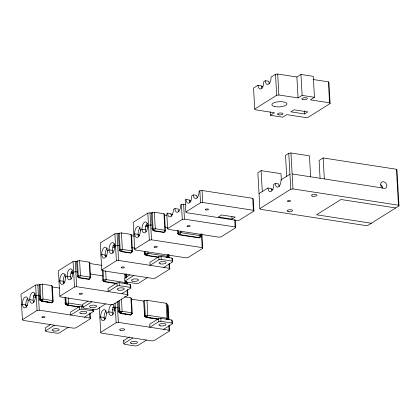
<?xml version="1.0" encoding="UTF-8"?>
<svg xmlns="http://www.w3.org/2000/svg" width="420" height="420" viewBox="0 0 420 420"><rect width="100%" height="100%" fill="white"/><g stroke="black" fill="none" stroke-linecap="round" stroke-linejoin="round"><path stroke-width="0.63" d="M65.079 303.067L65.315 302.416M64.953 303.072L65.289 302.316M65.21 302.715L65.452 302.216M124.845 283.815L125.302 282.56L125.228 281.258M118.671 311.467L119.044 310.611M118.834 311.362L119.207 310.511M151.835 228.89L152.208 228.034M144.233 253.449L144.606 252.599M144.249 315.074L144.548 314.423M166.651 257.801L167.197 256.295L167.108 254.751M166.525 319.478L166.976 318.224L166.142 303.256L146.984 300.3L144.448 300.542L143.635 301.051L131.239 299.14M39.779 295.412L40.194 299.801L41.895 301.355L51.482 302.836L52.526 301.702M51.88 302.348L52.07 302.038M78.052 277.231L79.312 277.898L88.904 279.379L89.114 279.032M152.896 230.317L154.156 230.984L163.742 232.465L165.438 230.921L164.514 214.457L163.958 213.738L154.371 212.258L152.187 212.557L151.373 213.066L152.292 229.53L153.022 230.386M118.881 307.619L119.291 312.007L120.992 313.562L130.578 315.042L131.623 313.908M130.977 314.554L131.166 314.244M127.58 289.396L127.911 295.255L113.264 304.432L111.085 304.731L60.401 296.909L59.845 296.189L58.422 270.743L73.064 261.566L76.618 261.476L77.432 260.967L79.611 260.668L89.203 262.148L89.759 262.868L90.594 277.841L88.904 279.379M130.814 314.654L131.46 314.013M126.1 281.384L126.21 283.332L125.864 283.652M167.963 254.541L168.105 257.072L167.37 257.702M167.354 319.473L167.885 319L167.05 304.033L166.142 303.256M262.08 88.4A5.586 2.767 -81.2 0 1 261.455 85.822L258.032 85.292L253.554 88.1L254.73 109.053L255.287 109.778L274.459 112.733L270.396 115.285L270.212 112.009M269.399 83.811A5.586 2.767 -81.2 0 1 268.779 81.233L265.351 80.703L263.723 81.727A5.586 2.767 -81.2 0 1 261.172 88.746A5.586 2.767 -81.2 0 1 258.032 85.292M270.396 115.285L282.723 117.185L286.792 114.639L305.97 117.595L308.149 117.301L330.115 103.53L329.558 102.811L310.38 99.85L314.449 97.298L313.278 76.346L300.951 74.44L296.882 76.991L277.704 74.03L275.52 74.33L271.047 77.133A5.586 2.767 -81.2 0 1 268.49 84.158A5.586 2.767 -81.2 0 1 265.351 80.703M254.73 109.053L276.691 95.288L278.875 94.988L298.053 97.944L302.122 95.398L314.449 97.298M304.537 113.946L307.792 111.904L294.094 109.793L290.84 111.83L304.537 113.946L304.364 110.796M119.506 250.74L121.207 251.638L130.798 253.118L132.489 251.575L131.57 235.111L131.014 234.392L121.422 232.911L119.238 233.21L118.43 233.72L114.875 233.803L100.233 242.986L101.74 269.929L102.296 270.648L152.975 278.471L155.159 278.171L169.801 268.994L169.512 263.786M151.93 213.15L150.003 212.856L147.819 213.155L133.177 222.332L134.684 249.275L135.24 249.995L185.923 257.817L188.108 257.518L202.75 248.341L201.947 234.024M51.482 302.836L53.172 301.298L52.337 286.33L51.781 285.605L42.194 284.125L40.01 284.424L39.197 284.933L35.642 285.022L21 294.2L22.423 319.646L22.979 320.366L73.663 328.188L75.847 327.889L90.489 318.712L90.158 312.853M186.018 199.463L185.204 199.972L185.871 211.948L186.428 212.667L237.111 220.49L239.295 220.19L253.937 211.013L253.271 199.038L252.714 198.319L202.031 190.496L199.847 190.796L199.033 191.305A5.586 2.767 -81.2 0 1 196.481 198.329A5.586 2.767 -81.2 0 1 193.337 194.875L191.714 195.893A5.586 2.767 -81.2 0 1 189.158 202.918A5.586 2.767 -81.2 0 1 186.018 199.463L189.441 199.988A5.586 2.767 -81.2 0 0 190.066 202.566M21.588 304.679L22.402 304.169L25.662 304.799M28.093 300.599L29.72 299.581L32.98 300.211M35.416 296.011L36.23 295.502L38.414 295.202M65.515 277.142L67.142 276.124L70.565 276.649M72.833 272.554L73.647 272.044L75.831 271.745L77.758 272.039M100.9 254.961L101.714 254.447L105.136 254.977M107.41 250.882L109.037 249.858L112.46 250.388M114.728 246.288L115.542 245.779L117.726 245.48L119.653 245.779M133.849 234.308L134.662 233.798L138.085 234.323M140.353 230.228L141.981 229.204L145.404 229.735M147.677 225.64L148.491 225.125L151.956 225.026M171.654 216.248A5.586 2.767 -81.2 0 1 171.029 213.67L167.606 213.145L166.792 213.654L167.627 228.622L168.184 229.341L218.867 237.164L221.051 236.864L235.694 227.687L235.258 219.875M178.978 211.659A5.586 2.767 -81.2 0 1 178.353 209.081L174.93 208.556L173.303 209.575A5.586 2.767 -81.2 0 1 170.746 216.599A5.586 2.767 -81.2 0 1 167.606 213.145M185.546 204.472L183.619 204.178L181.435 204.477L180.621 204.986A5.586 2.767 -81.2 0 1 178.07 212.011A5.586 2.767 -81.2 0 1 174.93 208.556M40.11 298.305L39.79 300.053M39.627 300.158L40.845 299.392L43.029 299.093L52.621 300.573L53.172 301.298L52.201 301.906M79.469 277.499L78.178 277.3L77.453 276.444L78.267 275.935L80.451 275.635L90.038 277.116L90.594 277.841M118.939 250.441L120.162 249.674L122.346 249.375L131.933 250.856L132.489 251.575L131.675 252.084M152.292 229.53L153.106 229.021L155.29 228.722L164.882 230.202L165.438 230.921L163.742 232.465M41.895 301.355L43.029 299.093L42.194 284.125M79.312 277.898L80.451 275.635L79.611 260.668M121.207 251.638L122.346 249.375L121.422 232.911M154.156 230.984L155.29 228.722L154.371 212.258M185.871 211.948L200.519 202.766L202.697 202.472L253.381 210.289L253.937 211.013M22.423 319.646L37.065 310.469L39.249 310.17L89.933 317.993L90.489 318.712M59.845 296.189L74.487 287.012L76.671 286.713L127.355 294.536L127.911 295.255M101.74 269.929L116.382 260.747L118.566 260.447L169.244 268.27L169.801 268.994M134.684 249.275L149.326 240.093L151.51 239.799L202.193 247.616L202.75 248.341M167.627 228.622L182.275 219.445L184.453 219.146L235.137 226.968L235.694 227.687M281.348 180.238L280.98 173.686L261.119 170.625L257.864 172.662L259.87 208.588L260.426 209.307L365.904 225.587L368.088 225.288L399 205.91L396.989 169.984L396.433 169.265L323.148 157.952L319.084 160.503L320.072 178.185M310.621 176.794L309.451 155.841L290.96 152.985L288.776 153.284L285.521 155.327L286.692 176.279M65.121 299.324L65.536 303.713M65.221 303.907L66.187 303.303L68.723 303.062L82.772 305.23M102.695 280.418L103.609 279.846L106.145 279.605L125.302 282.56L126.21 283.332M144.28 254.347L145.504 253.585L148.04 253.339L167.197 256.295L168.105 257.072M177.534 233.504L178.447 232.932L180.983 232.685L200.141 235.646L201.049 236.418L199.007 237.904L179.849 234.948L178.133 234.155L178.453 234.308A10.595 8.463 57.9 0 1 177.634 233.441L177.45 230.15M66.355 304.579L67.589 305.319L67.993 305.067L68.723 303.062L68.434 297.854M104.89 281.421L103.289 281.069L105.005 281.862L106.145 279.605L105.656 270.869M144.722 254.578L146.9 255.602L147.31 255.344L148.04 253.339L147.95 251.795M179.849 234.948L180.983 232.685L180.899 231.142M259.035 193.62L267.981 188.008L271.409 188.538A5.586 2.767 -81.2 0 0 271.714 190.339M279.353 186.522A5.586 2.767 -81.2 0 1 278.728 183.95L275.305 183.419L273.677 184.438A5.586 2.767 -81.2 0 1 271.126 191.462A5.586 2.767 -81.2 0 1 267.981 188.008M289.947 174.242L281.001 179.849A5.586 2.767 -81.2 0 1 278.444 186.874A5.586 2.767 -81.2 0 1 275.305 183.419M50.631 324.544L45.37 327.847L45.538 330.839L46.095 331.558L57.052 333.254L59.236 332.955L68.182 327.343M83.008 306.327L79.538 306.427L70.586 312.039L70.754 315.031L79.7 309.419L81.884 309.125L92.846 310.816L93.403 311.535L84.452 317.147M88.053 301.088L82.787 304.39L82.955 307.382L83.512 308.102L94.474 309.792L96.653 309.498L105.604 303.886M130.82 288.078L130.651 285.086L130.1 284.361L119.138 282.671L116.954 282.97L108.008 288.582L108.176 291.575L117.122 285.962L119.306 285.668L130.263 287.359L130.82 288.078L121.873 293.69M129.948 274.827L124.682 278.124L124.85 281.122L125.407 281.841L136.369 283.531L138.547 283.232L147.499 277.625M172.715 261.817L172.547 258.825L171.99 258.101L161.033 256.41L158.849 256.709L149.903 262.316L150.071 265.314L159.017 259.702L161.201 259.403L172.158 261.093L172.715 261.817L163.769 267.425M45.538 330.839L54.485 325.232M82.955 307.382L91.907 301.775M124.85 281.122L133.802 275.51M200.135 236.996L201.049 236.418L200.907 233.888M232.024 219.13L235.279 217.093L221.582 214.977L218.327 217.019L232.024 219.13L231.887 216.736M259.87 208.588L290.782 189.21L292.966 188.911L398.444 205.186L399 205.91M99.871 317.394L100.684 316.885L103.945 317.515M106.376 313.315L108.817 311.787L112.082 312.417M114.513 308.217L115.327 307.708L117.511 307.409M118.965 312.212L119.942 311.598L122.126 311.299L131.717 312.779L132.274 313.504L130.578 315.042M120.992 313.562L122.126 311.299L121.438 298.935M100.706 332.362L116.162 322.675L118.346 322.376L169.029 330.199L169.585 330.918L154.13 340.61L151.946 340.904L101.262 333.086L100.706 332.362L99.32 307.571M131.297 314.113L132.274 313.504L131.434 298.536L130.877 297.812L124.488 296.825M144.223 311.53L144.632 315.919M144.307 316.123L145.283 315.509L147.819 315.268L166.976 318.224L167.885 319L167.239 319.405M145.451 316.785L146.685 317.525L147.089 317.273L147.819 315.268L146.984 300.3M146.465 340.058L137.519 345.671L135.334 345.97L124.378 344.279L123.821 343.555L123.653 340.562L129.444 336.935M172.499 323.741L172.331 320.749L171.775 320.03L160.818 318.334L158.634 318.633L149.683 324.245L149.851 327.238L158.802 321.631L160.981 321.332L171.943 323.022L172.499 323.741L163.548 329.354M123.821 343.555L132.767 337.948M168.588 316.05L168.194 315.231M199.007 237.904L199.505 237.557A10.595 8.458 57.9 0 0 200.24 236.933M313.047 79.485L328.387 81.853L328.944 82.572L330.115 103.53M261.182 86.478L263.13 86.777M292.131 173.943L382.688 188.013A3.591 2.867 57.9 0 0 386.794 185.273A3.591 2.867 57.9 0 0 381.859 182.054A3.591 2.867 57.9 0 0 382.499 187.887M395.745 207.947L340.951 199.495L316.549 214.788L371.343 223.246M271.136 189.194L273.084 189.494M193.337 194.875L196.765 195.4A5.586 2.767 -81.2 0 0 197.39 197.978M189.189 200.65L191.116 200.949M170.777 214.331L172.704 214.631M164.12 215.035L166.798 215.444M164.787 227.005L167.995 227.504M145.777 225.131L148.276 225.514M145.262 226.448L148.307 226.921M137.834 234.985L139.76 235.284M131.171 235.683L134.474 236.192M131.843 247.658L135.051 248.157M112.891 245.789L115.022 246.12M112.927 247.196L114.875 247.496M145.184 254.809L147.42 255.26M158.802 257.119L147.31 255.344L145.504 253.585L145.388 251.528M146.9 255.602L158.398 257.376M104.869 255.633L106.811 255.938M89.565 263.477L101.96 265.387M89.948 273.924L102.779 275.903M70.938 272.044L73.127 272.381M71.033 273.457L72.98 273.756M116.272 283.285L105.415 281.61L104.428 280.712L103.609 279.846L103.084 270.491M105.005 281.862L116.503 283.637M63.247 281.237L59.819 280.712L59.005 281.221L59.561 281.941M62.974 281.899L64.916 282.198M52.143 286.933L59.582 288.078M33.516 295.502L35.71 295.838M112.613 307.708L115.112 308.091M33.611 296.914L35.558 297.218M112.198 309.677L114.938 310.102M65.872 304.526A12.878 4.158 20 0 0 66.192 304.684L67.468 304.878M119.48 312.764L121.144 313.163M144.968 316.733A12.878 4.158 20 0 0 145.288 316.89L146.564 317.084M79.49 306.842L67.993 305.067L66.187 303.303L65.861 297.449M157.946 318.948L147.089 317.273L145.283 315.509L144.448 300.542M41.212 300.998L42.436 301.187M43.664 301.376L44.888 301.565M46.111 301.754L47.948 302.038M49.172 302.227L50.4 302.416M66.733 304.936L69.274 305.33M70.544 305.524L71.815 305.718M76.261 306.406L77.532 306.6M122.147 313.488L123.984 313.772M125.207 313.961L126.436 314.149M127.659 314.339L128.882 314.528M145.829 317.142L147.735 317.436M149.641 317.73L150.911 317.924M152.182 318.124L153.452 318.318M155.358 318.612L156.629 318.806M67.589 305.319L79.081 307.094M146.685 317.525L158.177 319.3M25.552 305.356L27.5 305.655M103.856 318.071L105.782 318.37M65.972 304.395L65.478 304.148M144.569 254.499L145.026 254.73M65.273 303.875L65.562 304.028A10.201 8.143 57.9 0 0 65.867 304.353A12.311 9.833 57.9 0 0 66.192 304.684M118.886 312.265L120.02 312.863M40.294 300.321L40.924 300.657M40.383 300.557L40.761 300.757L40.031 299.901L39.197 284.933M144.391 316.071L144.664 316.239A10.206 8.148 57.9 0 0 144.942 316.538A12.296 9.818 57.9 0 0 145.288 316.89M144.664 316.239L143.635 301.051M65.562 304.028L65.016 297.36M120.073 251.039L119.348 250.184L118.43 233.72M119.858 312.963L119.128 312.107L118.514 301.072M123.653 340.562L124.21 341.281M144.585 254.158L144.874 254.651M396.433 169.265L398.444 205.186M328.387 81.853L329.558 102.811M323.148 157.952L324.324 178.909M300.951 74.44L302.122 95.398M296.882 76.991L298.053 97.944M290.96 152.985L292.966 188.911M288.776 153.284L290.782 189.21M277.704 74.03L278.875 94.988M275.52 74.33L276.691 95.288M261.119 170.625L262.29 191.578M252.714 198.319L253.381 210.289M234.738 219.807L235.137 226.968M202.031 190.496L202.697 202.472M199.847 190.796L200.519 202.766M201.427 233.951L202.193 247.616M200.056 234.103L200.141 235.646L199.411 237.652L180.254 234.696L178.447 232.932L178.332 230.874M183.619 204.178L184.453 219.146M181.435 204.477L182.275 219.445M171.99 258.101L172.158 261.093M169.003 254.678L169.186 257.927M168.483 254.604L168.667 257.859M168.992 263.718L169.244 268.27M171.775 320.03L171.943 323.022M163.958 213.738L164.882 230.202L164.152 232.208L154.56 230.727L153.106 229.021L152.187 212.557M168.966 319.856L168.163 305.471L167.606 304.752L168.446 319.783M169.26 325.059L169.585 330.918M168.777 325.642L169.029 330.199M161.033 256.41L161.201 259.403M158.849 256.709L159.017 259.702M160.818 318.334L160.981 321.332M158.634 318.633L158.802 321.631M150.003 212.856L151.51 239.799M147.819 213.155L149.326 240.093M144.532 251.297L144.69 254.095A10.595 8.463 57.9 0 0 145.509 254.961M131.014 234.392L131.933 250.856L131.203 252.861L121.616 251.381L120.162 249.674L119.238 233.21M130.1 284.361L130.263 287.359M130.877 297.812L131.717 312.779L130.988 314.79L121.396 313.31L119.942 311.598L119.327 300.536M126.704 273.74L126.887 277.011M127.181 282.24L127.292 284.193M126.221 274.328L126.404 277.599M126.625 281.516L126.772 284.119M127.097 289.979L127.355 294.536M125.685 273.982L125.921 278.129M124.814 273.83L125.055 278.192M117.059 233.51L118.566 260.447M119.138 282.671L119.306 285.668M114.875 233.803L116.382 260.747M116.954 282.97L117.122 285.962M117.18 301.513L118.346 322.376M115.07 303.125L116.162 322.675M102.207 269.876L102.795 280.355A10.595 8.463 57.9 0 0 103.614 281.221M93.266 309.141L93.403 311.535M92.778 309.619L92.846 310.816M89.203 262.148L90.038 277.116L89.308 279.121L79.721 277.646L78.267 275.935L77.432 260.967M89.675 313.435L89.933 317.993M81.716 306.127L81.884 309.125M79.538 306.427L79.7 309.419M76.618 261.476L77.453 276.444M75.248 261.266L76.671 286.713M73.064 261.566L74.487 287.012M51.781 285.605L52.621 300.573L51.891 302.579L42.299 301.103L40.845 299.392L40.01 284.424M37.826 284.723L39.249 310.17M35.642 285.022L37.065 310.469M104.732 319.988A5.586 2.767 -81.2 0 1 106.15 310.8M112.864 314.89A5.586 2.767 -81.2 0 1 113.767 306.317M145.514 316.754A14.396 4.567 20.1 0 1 145.01 316.507M144.869 316.57A12.574 4.121 19.9 0 1 144.496 316.381M26.45 307.272A5.586 2.767 -81.2 0 1 27.867 298.084M33.768 302.683A5.586 2.767 -81.2 0 1 35.185 293.496M105.446 256.783A5.586 2.767 -81.2 0 1 107.179 248.367M113.085 252.966A5.586 2.767 -81.2 0 1 114.502 243.779M63.866 283.815A5.586 2.767 -81.2 0 1 65.284 274.627M71.19 279.227A5.586 2.767 -81.2 0 1 72.093 270.653M380.725 184.758A3.591 2.867 57.9 0 1 382.756 188.139M138.71 236.901A5.586 2.767 -81.2 0 1 140.128 227.714M145.714 231.541A5.586 2.767 -81.2 0 1 147.446 223.125M66.276 304.621A14.69 4.814 19.9 0 1 65.882 304.432M105.079 318.969A5.586 2.767 -81.2 0 0 104.843 309.74A5.586 2.767 -81.2 0 0 100.669 316.591A5.586 2.767 -81.2 0 0 105.079 318.969M113.211 313.871A5.586 2.767 -81.2 0 0 112.98 304.642A5.586 2.767 -81.2 0 0 108.806 311.493A5.586 2.767 -81.2 0 0 113.211 313.871M120.409 330.362A2.552 0.871 -3.2 0 0 124.619 329.7A2.552 0.871 -3.2 0 0 121.364 328.839A2.552 0.871 -3.2 0 0 120.409 330.362M131.66 343.639A3.591 1.228 -3.2 0 0 137.461 342.594A3.591 1.228 -3.2 0 0 132.647 341.486A3.591 1.228 -3.2 0 0 131.66 343.639M160.136 325.789A3.591 1.228 -3.2 0 0 165.937 324.744A3.591 1.228 -3.2 0 0 161.117 323.642A3.591 1.228 -3.2 0 0 160.136 325.789M53.377 330.923A3.591 1.228 -3.2 0 0 59.178 329.879A3.591 1.228 -3.2 0 0 54.359 328.771A3.591 1.228 -3.2 0 0 53.377 330.923M81.039 313.582A3.591 1.228 -3.2 0 0 86.835 312.538A3.591 1.228 -3.2 0 0 82.021 311.435A3.591 1.228 -3.2 0 0 81.039 313.582M42.436 317.646A1.596 0.546 -3.2 0 0 45.014 317.179A1.596 0.546 -3.2 0 0 42.871 316.691A1.596 0.546 -3.2 0 0 42.436 317.646M34.115 301.665A5.586 2.767 -81.2 0 0 33.878 292.43A5.586 2.767 -81.2 0 0 29.71 299.287A5.586 2.767 -81.2 0 0 34.115 301.665M26.791 306.254A5.586 2.767 -81.2 0 0 26.56 297.024A5.586 2.767 -81.2 0 0 22.386 303.875A5.586 2.767 -81.2 0 0 26.791 306.254M113.426 251.942A5.586 2.767 -81.2 0 0 113.195 242.713A5.586 2.767 -81.2 0 0 109.022 249.569A5.586 2.767 -81.2 0 0 113.426 251.942M106.108 256.536A5.586 2.767 -81.2 0 0 105.877 247.301A5.586 2.767 -81.2 0 0 101.703 254.158A5.586 2.767 -81.2 0 0 106.108 256.536M132.694 281.201A3.591 1.228 -3.2 0 0 138.495 280.156A3.591 1.228 -3.2 0 0 133.675 279.053A3.591 1.228 -3.2 0 0 132.694 281.201M160.351 263.865A3.591 1.228 -3.2 0 0 166.152 262.82A3.591 1.228 -3.2 0 0 161.333 261.713A3.591 1.228 -3.2 0 0 160.351 263.865M121.753 267.923A1.596 0.546 -3.2 0 0 124.331 267.461A1.596 0.546 -3.2 0 0 122.189 266.968A1.596 0.546 -3.2 0 0 121.753 267.923M71.537 278.208A5.586 2.767 -81.2 0 0 71.3 268.973A5.586 2.767 -81.2 0 0 67.127 275.83A5.586 2.767 -81.2 0 0 71.537 278.208M64.213 282.796A5.586 2.767 -81.2 0 0 63.982 273.567A5.586 2.767 -81.2 0 0 59.808 280.418A5.586 2.767 -81.2 0 0 64.213 282.796M90.799 307.466A3.591 1.228 -3.2 0 0 96.6 306.421A3.591 1.228 -3.2 0 0 91.781 305.314A3.591 1.228 -3.2 0 0 90.799 307.466M118.456 290.125A3.591 1.228 -3.2 0 0 124.257 289.081A3.591 1.228 -3.2 0 0 119.438 287.978A3.591 1.228 -3.2 0 0 118.456 290.125M79.858 294.189A1.596 0.546 -3.2 0 0 82.436 293.722A1.596 0.546 -3.2 0 0 80.294 293.233A1.596 0.546 -3.2 0 0 79.858 294.189M302.867 99.472A2.793 0.956 -3.2 0 0 307.377 98.658A2.793 0.956 -3.2 0 0 303.629 97.797A2.793 0.956 -3.2 0 0 302.867 99.472M278.46 114.77A2.793 0.956 -3.2 0 0 282.97 113.957A2.793 0.956 -3.2 0 0 279.227 113.096A2.793 0.956 -3.2 0 0 278.46 114.77M274.633 106.533A7.576 2.594 -3.2 0 0 286.881 104.328A7.576 2.594 -3.2 0 0 276.712 101.992A7.576 2.594 -3.2 0 0 274.633 106.533M288.02 201.484A1.596 0.546 -3.2 0 0 290.598 201.017A1.596 0.546 -3.2 0 0 288.456 200.529A1.596 0.546 -3.2 0 0 288.02 201.484M312.485 196.198A2.793 0.956 -3.2 0 0 316.995 195.384A2.793 0.956 -3.2 0 0 313.246 194.528A2.793 0.956 -3.2 0 0 312.485 196.198M288.078 211.496A2.793 0.956 -3.2 0 0 292.588 210.683A2.793 0.956 -3.2 0 0 288.844 209.827A2.793 0.956 -3.2 0 0 288.078 211.496M187.646 226.622A1.596 0.546 -3.2 0 0 190.223 226.154A1.596 0.546 -3.2 0 0 188.081 225.666A1.596 0.546 -3.2 0 0 187.646 226.622M205.889 209.942A1.596 0.546 -3.2 0 0 208.467 209.48A1.596 0.546 -3.2 0 0 206.325 208.987A1.596 0.546 -3.2 0 0 205.889 209.942M146.375 231.294A5.586 2.767 -81.2 0 0 146.144 222.059A5.586 2.767 -81.2 0 0 141.971 228.916A5.586 2.767 -81.2 0 0 146.375 231.294M139.052 235.883A5.586 2.767 -81.2 0 0 138.821 226.648A5.586 2.767 -81.2 0 0 134.647 233.504A5.586 2.767 -81.2 0 0 139.052 235.883M154.697 247.275A1.596 0.546 -3.2 0 0 157.274 246.808A1.596 0.546 -3.2 0 0 155.138 246.314A1.596 0.546 -3.2 0 0 154.697 247.275"/></g></svg>
